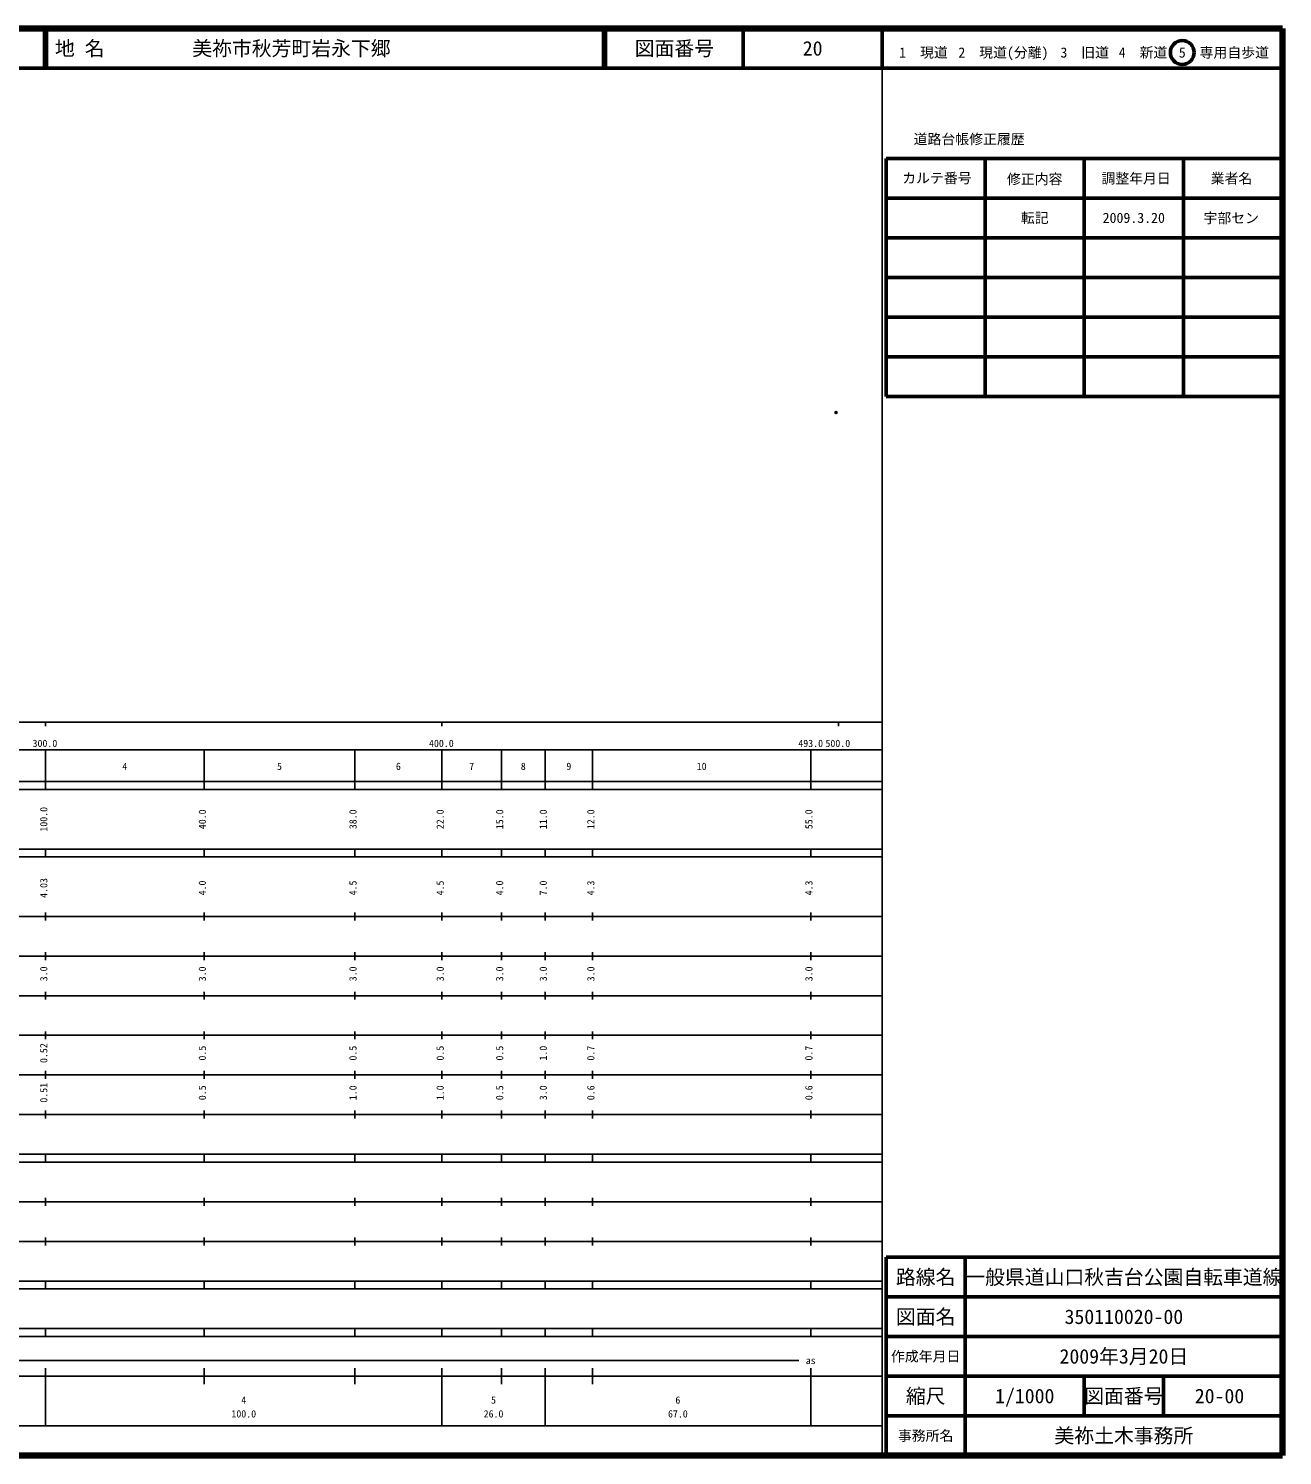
# Model space of a CAD drawing. Units: millimetres on the paper. Extents: x 40 to 680, y 20 to 380.
# Drawn here: x 363.7 to 680, y 20 to 380 of the extents above; entities that cross this region are included whole.
import ezdxf
from ezdxf.enums import TextEntityAlignment as Align

# ---------------------------------------------------------------- set-up
doc = ezdxf.new("R2010")
doc.units = ezdxf.units.MM
doc.header["$PDMODE"] = 32
doc.header["$PDSIZE"] = 0.5
doc.layers.add('M-OTRS', color=6, linetype='Continuous')
doc.layers.add('M-TTL-TXT', color=7, linetype='Continuous')
for name, color, linetype, lineweight in [('M-TTL', 2, 'Continuous', 140), ('M-TTL-BAND', 7, 'Continuous', 25), ('M-TTL-FRAM', 2, 'Continuous', 50), ('M-TTL-LINE', 7, 'Continuous', 50)]:
    doc.layers.add(name, color=color, linetype=linetype, lineweight=lineweight)
doc.styles.add('ＭＳ ゴシック', font='')
doc.styles.get('ＭＳ ゴシック').set_extended_font_data('MS Gothic')

msp = doc.modelspace()

# ---------------------------------------------------------------- linework, layer by layer
at = {"layer": 'M-OTRS'}
msp.add_point((567.388, 283.132), dxfattribs=at)
at = {"layer": 'M-TTL'}
for p, q in [((680, 380), (40, 380)), ((680, 20), (680, 380)), ((40, 20), (680, 20))]:
    msp.add_line(p, q, dxfattribs=at)
at = {"layer": 'M-TTL-BAND'}
for p, q in [((579, 20), (579, 370)), ((40, 205), (579, 205)), ((368, 205), (368, 204)), ((468, 205), (468, 204)), ((568, 205), (568, 204)), ((68, 198), (579, 198)), ((368, 188), (368, 198)), ((408, 188), (408, 198)), ((446, 188), (446, 198)), ((468, 188), (468, 198)), ((483, 188), (483, 198)), ((494, 188), (494, 198)), ((506, 188), (506, 198)), ((561, 188), (561, 198)), ((40, 190), (579, 190)), ((40, 188), (579, 188)), ((40, 173), (579, 173)), ((368, 171), (368, 173)), ((408, 171), (408, 173)), ((446, 171), (446, 173)), ((468, 171), (468, 173)), ((483, 171), (483, 173)), ((494, 171), (494, 173)), ((506, 171), (506, 173)), ((561, 171), (561, 173)), ((40, 171), (579, 171)), ((40, 156), (579, 156)), ((368, 155), (368, 157)), ((408, 155), (408, 157)), ((446, 155), (446, 157)), ((468, 155), (468, 157)), ((483, 155), (483, 157)), ((494, 155), (494, 157)), ((506, 155), (506, 157)), ((561, 155), (561, 157)), ((46, 146), (579, 146)), ((368, 145), (368, 147)), ((408, 145), (408, 147)), ((446, 145), (446, 147)), ((468, 145), (468, 147)), ((483, 145), (483, 147)), ((494, 145), (494, 147)), ((506, 145), (506, 147)), ((561, 145), (561, 147)), ((368, 135), (368, 137)), ((408, 135), (408, 137)), ((446, 135), (446, 137)), ((468, 135), (468, 137)), ((483, 135), (483, 137)), ((494, 135), (494, 137)), ((506, 135), (506, 137)), ((561, 135), (561, 137)), ((52, 136), (579, 136)), ((46, 126), (579, 126)), ((368, 125), (368, 127)), ((408, 125), (408, 127)), ((446, 125), (446, 127)), ((468, 125), (468, 127)), ((483, 125), (483, 127)), ((494, 125), (494, 127)), ((506, 125), (506, 127)), ((561, 125), (561, 127)), ((52, 116), (579, 116)), ((368, 115), (368, 117)), ((408, 115), (408, 117)), ((446, 115), (446, 117)), ((468, 115), (468, 117)), ((483, 115), (483, 117)), ((494, 115), (494, 117)), ((506, 115), (506, 117)), ((561, 115), (561, 117)), ((46, 106), (579, 106)), ((368, 105), (368, 107)), ((408, 105), (408, 107)), ((446, 105), (446, 107)), ((468, 105), (468, 107)), ((483, 105), (483, 107)), ((494, 105), (494, 107)), ((506, 105), (506, 107)), ((561, 105), (561, 107)), ((40, 96), (579, 96)), ((40, 94), (579, 94)), ((368, 94), (368, 96)), ((408, 94), (408, 96)), ((446, 94), (446, 96)), ((468, 94), (468, 96)), ((483, 94), (483, 96)), ((494, 94), (494, 96)), ((506, 94), (506, 96)), ((561, 94), (561, 96)), ((49, 84), (579, 84)), ((368, 83), (368, 85)), ((408, 83), (408, 85)), ((446, 83), (446, 85)), ((468, 83), (468, 85)), ((483, 83), (483, 85)), ((494, 83), (494, 85)), ((506, 83), (506, 85)), ((561, 83), (561, 85)), ((40, 74), (579, 74)), ((368, 73), (368, 75)), ((408, 73), (408, 75)), ((446, 73), (446, 75)), ((468, 73), (468, 75)), ((483, 73), (483, 75)), ((494, 73), (494, 75)), ((506, 73), (506, 75)), ((561, 73), (561, 75)), ((40, 64), (579, 64)), ((40, 62), (579, 62)), ((368, 62), (368, 64)), ((408, 62), (408, 64)), ((446, 62), (446, 64)), ((468, 62), (468, 64)), ((483, 62), (483, 64)), ((494, 62), (494, 64)), ((506, 62), (506, 64)), ((561, 62), (561, 64)), ((40, 52), (579, 52)), ((368, 50), (368, 52)), ((408, 50), (408, 52)), ((446, 50), (446, 52)), ((468, 50), (468, 52)), ((483, 50), (483, 52)), ((494, 50), (494, 52)), ((506, 50), (506, 52)), ((561, 50), (561, 52)), ((40, 50), (579, 50)), ((71, 44), (558, 44)), ((40, 40), (579, 40)), ((368, 27.5), (368, 42)), ((408, 38), (408, 42)), ((446, 38), (446, 42)), ((468, 27.5), (468, 42)), ((483, 38), (483, 42)), ((494, 27.5), (494, 42)), ((506, 38), (506, 42)), ((561, 27.5), (561, 42)), ((68, 27.5), (579, 27.5))]:
    msp.add_line(p, q, dxfattribs=at)
at = {"layer": 'M-TTL-FRAM'}
for p, q in [((580, 347.197), (580, 287.197)), ((580, 347.197), (680, 347.197)), ((580, 287.197), (680, 287.197)), ((680, 70), (580, 70)), ((580, 70), (580, 20))]:
    msp.add_line(p, q, dxfattribs=at)
at = {"layer": 'M-TTL-LINE'}
for p, q in [((367.75, 380), (367.75, 370)), ((368.25, 380), (368.25, 370)), ((508.747, 380), (508.747, 370)), ((509.247, 380), (509.247, 370)), ((543.997, 380), (543.997, 370)), ((579, 380), (579, 370)), ((40, 370), (680, 370)), ((605, 347.197), (605, 287.197)), ((630, 347.197), (630, 287.197)), ((655, 347.197), (655, 287.197)), ((580, 337.197), (680, 337.197)), ((580, 327.197), (680, 327.197)), ((580, 317.197), (680, 317.197)), ((580, 307.197), (680, 307.197)), ((580, 297.197), (680, 297.197)), ((600, 70), (600, 20)), ((680, 60), (580, 60)), ((680, 50), (580, 50)), ((680, 40), (580, 40)), ((630, 40), (630, 30)), ((650, 40), (650, 30)), ((680, 30), (580, 30))]:
    msp.add_line(p, q, dxfattribs=at)
msp.add_circle((654.73, 373.958), 3, dxfattribs=at)

# ---------------------------------------------------------------- texts
at = {"layer": 'M-TTL-BAND', "style": 'ＭＳ ゴシック'}
for s, p in [('300.0', (367.844, 198.195)), ('400.0', (467.844, 198.195)), ('493.0', (561, 198.195)), ('500.0', (567.844, 198.195)), ('4', (388, 192.405)), ('5', (427, 192.405)), ('6', (457, 192.405)), ('7', (475.5, 192.405)), ('8', (488.5, 192.405)), ('9', (500, 192.405)), ('10', (533.5, 192.405)), ('as', (561, 42.5)), ('4', (418, 32.523)), ('5', (481, 32.523)), ('6', (527.5, 32.523)), ('100.0', (418, 29.033)), ('26.0', (481, 29.033)), ('67.0', (527.5, 29.033))]:
    msp.add_text(s, height=1.833, dxfattribs=at).set_placement(p, align=Align.BOTTOM_CENTER)
for s, p in [('100.0', (369, 180.5)), ('40.0', (409, 180.5)), ('38.0', (447, 180.5)), ('22.0', (469, 180.5)), ('15.0', (484, 180.5)), ('11.0', (495, 180.5)), ('12.0', (507, 180.5)), ('55.0', (562, 180.5)), ('4.03', (369, 163.174)), ('4.0', (409, 163.174)), ('4.5', (447, 163.174)), ('4.5', (469, 163.174)), ('4.0', (484, 163.174)), ('7.0', (495, 163.174)), ('4.3', (507, 163.174)), ('4.3', (562, 163.174)), ('3.0', (369, 141.5)), ('3.0', (409, 141.5)), ('3.0', (447, 141.5)), ('3.0', (469, 141.5)), ('3.0', (484, 141.5)), ('3.0', (495, 141.5)), ('3.0', (507, 141.5)), ('3.0', (562, 141.5)), ('0.52', (369, 121.5)), ('0.5', (409, 121.5)), ('0.5', (447, 121.5)), ('0.5', (469, 121.5)), ('0.5', (484, 121.5)), ('1.0', (495, 121.5)), ('0.7', (507, 121.5)), ('0.7', (562, 121.5)), ('0.51', (369, 111.5)), ('0.5', (409, 111.5)), ('1.0', (447, 111.5)), ('1.0', (469, 111.5)), ('0.5', (484, 111.5)), ('3.0', (495, 111.5)), ('0.6', (507, 111.5)), ('0.6', (562, 111.5))]:
    msp.add_text(s, height=1.833, rotation=90, dxfattribs=at).set_placement(p, align=Align.BOTTOM_CENTER)
at = {"layer": 'M-TTL-TXT', "style": 'ＭＳ ゴシック'}
for s, p in [('地 名', (370.38, 375)), ('美祢市秋芳町岩永下郷', (405.024, 375))]:
    msp.add_text(s, height=3.666, dxfattribs=at).set_placement(p, align=Align.MIDDLE_LEFT)
for s, height, p in [('図面番号', 3.666, (526.622, 375)), ('20', 3.666, (561.497, 375)), ('1\u3000現道', 2.566, (589.448, 373.958)), ('2\u3000現道(分離)', 2.566, (609.619, 373.958)), ('3\u3000旧道', 2.566, (630.121, 373.958)), ('4\u3000新道', 2.566, (644.824, 373.958)), ('5\u3000専用自歩道', 2.566, (665.228, 373.958)), ('道路台帳修正履歴', 2.566, (600.968, 352.113)), ('カルテ番号', 2.566, (592.839, 342.277)), ('修正内容', 2.566, (617.509, 342.023)), ('調整年月日', 2.566, (643.089, 342.197)), ('業者名', 2.566, (667.134, 342.197)), ('転記', 2.566, (617.5, 332.245)), ('2009.3.20', 2.566, (642.5, 332.245)), ('宇部セン', 2.566, (667.077, 332.189)), ('路線名', 3.666, (590, 65)), ('路線名', 3.666, (590, 65)), ('一般県道山口秋吉台公園自転車道線', 3.666, (640, 65)), ('図面名', 3.666, (590, 55)), ('図面名', 3.666, (590, 55)), ('350110020-00', 3.666, (640, 55)), ('2009年3月20日', 3.666, (640, 45)), ('作成年月日', 2.566, (590, 45)), ('作成年月日', 2.566, (590, 45)), ('縮尺', 3.666, (590, 35)), ('縮尺', 3.666, (590, 35)), ('1/1000', 3.666, (615, 35)), ('図面番号', 3.666, (640, 35)), ('図面番号', 3.666, (640, 35)), ('20-00', 3.666, (664.125, 35)), ('事務所名', 2.566, (590, 25)), ('事務所名', 2.566, (590, 25)), ('美祢土木事務所', 3.666, (640, 25))]:
    msp.add_text(s, height=height, dxfattribs=at).set_placement(p, align=Align.MIDDLE_CENTER)

doc.saveas('drawing.dxf')
